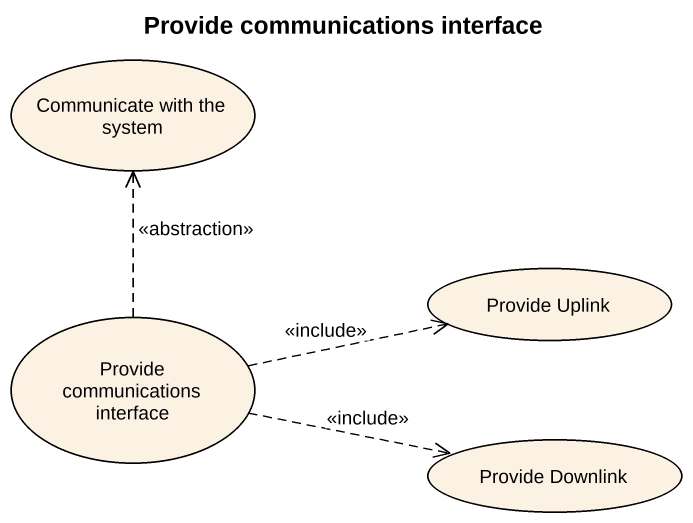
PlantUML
@startuml
title Provide communications interface
usecase "Communicate with the system" as Communicate_with_the_system
usecase "Provide Uplink" as Provide_Uplink
usecase "Provide communications interface" as Provide_communications
usecase "Provide Downlink" as Provide_Downlink
Provide_communications .up.> Communicate_with_the_system : <<abstraction>>
Provide_communications .right.> Provide_Uplink : <<include>>
Provide_communications .right.> Provide_Downlink : <<include>>
@enduml
